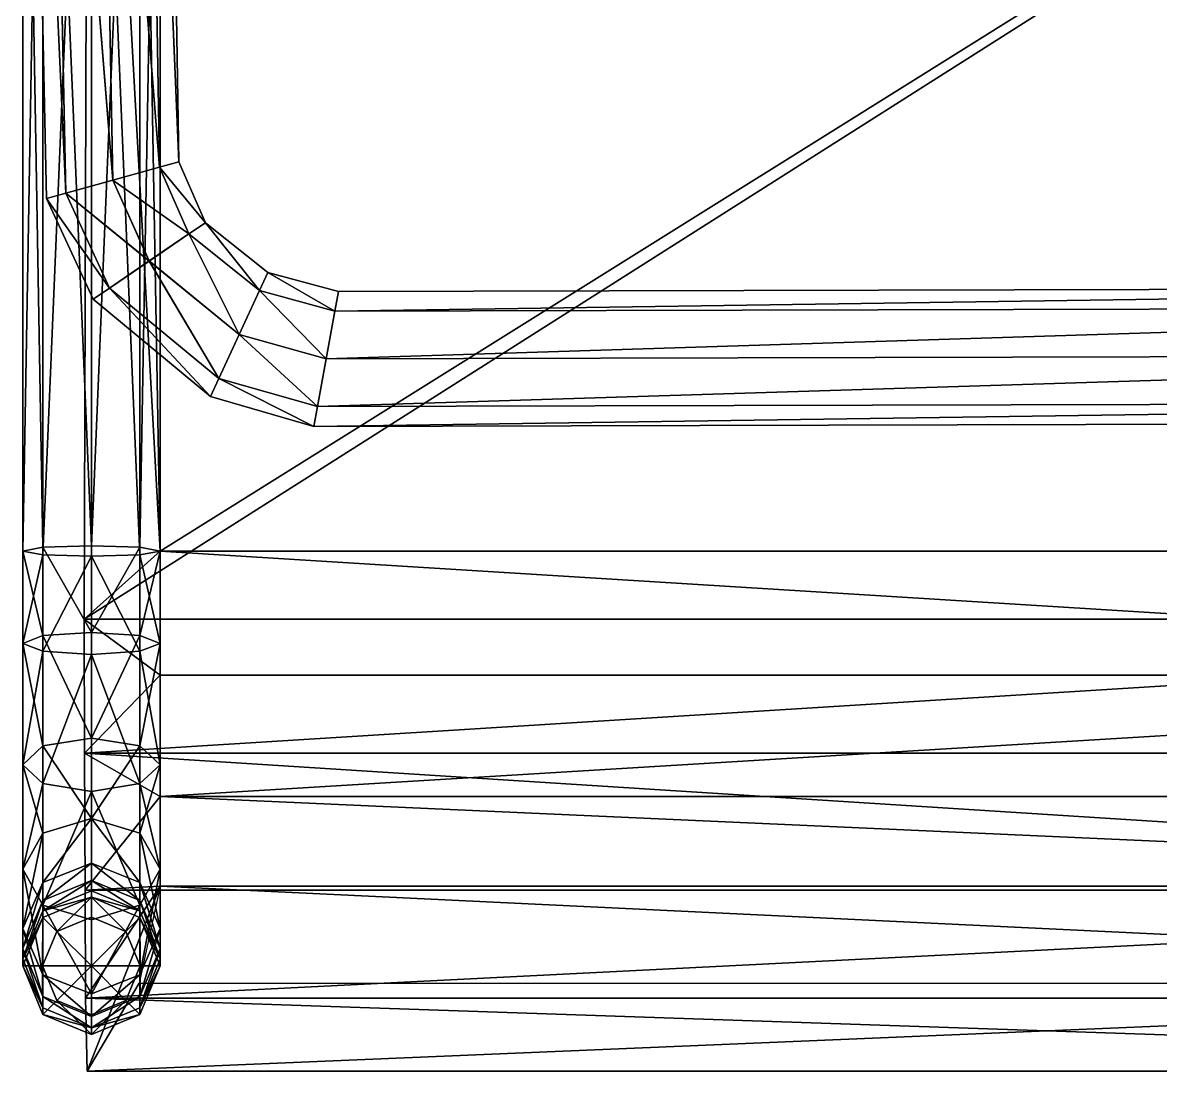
# Model space of a CAD drawing. Extents: x -0.51 to 0.5, y -0.44 to 0.49.
# Drawn here: x -0.505 to -0.001, y -0.443 to 0.022 of the extents above; entities that cross this region are included whole.
import ezdxf

# ---------------------------------------------------------------- set-up
doc = ezdxf.new("R2010")
doc.units = 0

msp = doc.modelspace()

# ---------------------------------------------------------------- linework, layer by layer
for points in [[(0.47487, 0.36198, 0.88391), (-0.47595, 0.36198, 0.88391), (-0.47781, -0.24245, 0.87833)], [(0.47673, -0.24245, 0.87833), (0.47487, 0.36198, 0.88391), (-0.47781, -0.24245, 0.87833)], [(-0.47781, -0.24245, 0.87833), (-0.47595, 0.36198, 0.88391), (-0.44422, -0.2123, 0.82171)], [(-0.47595, 0.36198, 0.88391), (-0.44422, 0.34216, 0.82925), (-0.44422, -0.2123, 0.82171)], [(0.44313, 0.34216, 0.82925), (-0.44422, 0.34216, 0.82925), (-0.44422, -0.2123, 0.82171)], [(0.44313, -0.2123, 0.82171), (0.44313, 0.34216, 0.82925), (-0.44422, -0.2123, 0.82171)], [(-0.50512, 0.30183, 0.82925), (-0.4962, 0.30414, 0.80784), (-0.4962, -0.21063, 0.80024)], [(-0.48595, -0.05357, 0.78655), (-0.49334, 0.30384, 0.78618), (-0.50226, 0.30319, 0.76465)], [(-0.48594, -0.05357, 0.74348), (-0.49454, -0.05594, 0.76501), (-0.50226, 0.30319, 0.76465)], [(-0.49454, -0.05594, 0.76501), (-0.48595, -0.05357, 0.78655), (-0.50226, 0.30319, 0.76465)], [(-0.49334, 0.30248, 0.74313), (-0.48594, -0.05357, 0.74348), (-0.50226, 0.30319, 0.76465)], [(-0.4962, 0.30414, 0.80784), (-0.47467, 0.3051, 0.79898), (-0.47467, -0.20994, 0.79135)], [(-0.4962, -0.21063, 0.80024), (-0.4962, 0.30414, 0.80784), (-0.47467, -0.20994, 0.79135)], [(-0.46519, -0.04785, 0.79547), (-0.47181, 0.30406, 0.79509), (-0.49334, 0.30384, 0.78618)], [(-0.48595, -0.05357, 0.78655), (-0.46519, -0.04785, 0.79547), (-0.49334, 0.30384, 0.78618)], [(-0.47467, 0.3051, 0.79898), (-0.45313, 0.30414, 0.80784), (-0.47467, -0.20994, 0.79135)], [(-0.45313, 0.30414, 0.80784), (-0.45313, -0.21063, 0.80024), (-0.47467, -0.20994, 0.79135)], [(-0.44443, -0.04213, 0.78655), (-0.45028, 0.30372, 0.78618), (-0.47181, 0.30406, 0.79509)], [(-0.46519, -0.04785, 0.79547), (-0.44443, -0.04213, 0.78655), (-0.47181, 0.30406, 0.79509)], [(-0.45313, 0.30414, 0.80784), (-0.44422, 0.30183, 0.82925), (-0.45313, -0.21063, 0.80024)], [(-0.43583, -0.03976, 0.76502), (-0.44136, 0.30302, 0.76466), (-0.45028, 0.30372, 0.78618)], [(-0.44443, -0.04213, 0.78655), (-0.43583, -0.03976, 0.76502), (-0.45028, 0.30372, 0.78618)], [(-0.44136, 0.30302, 0.76466), (-0.43583, -0.03976, 0.76502), (-0.45028, 0.30237, 0.74314)], [(-0.4962, 0.29952, 0.85066), (-0.50512, 0.30183, 0.82925), (-0.50512, -0.2123, 0.82171)], [(-0.50512, -0.2123, 0.82171), (-0.50512, 0.30183, 0.82925), (-0.4962, -0.21063, 0.80024)], [(-0.4962, -0.21396, 0.84317), (-0.4962, 0.29952, 0.85066), (-0.50512, -0.2123, 0.82171)], [(-0.4962, 0.29952, 0.85066), (-0.4962, -0.21396, 0.84317), (-0.47467, 0.29856, 0.85953)], [(-0.4962, -0.21396, 0.84317), (-0.47467, -0.21465, 0.85206), (-0.47467, 0.29856, 0.85953)], [(-0.49334, 0.30248, 0.74313), (-0.47181, 0.30214, 0.73422), (-0.46518, -0.04785, 0.73457)], [(-0.48594, -0.05357, 0.74348), (-0.49334, 0.30248, 0.74313), (-0.46518, -0.04785, 0.73457)], [(-0.45313, 0.29952, 0.85066), (-0.47467, 0.29856, 0.85953), (-0.45313, -0.21396, 0.84317)], [(-0.47467, 0.29856, 0.85953), (-0.47467, -0.21465, 0.85206), (-0.45313, -0.21396, 0.84317)], [(-0.45028, 0.30237, 0.74314), (-0.44442, -0.04213, 0.74349), (-0.47181, 0.30214, 0.73422)], [(-0.44442, -0.04213, 0.74349), (-0.46518, -0.04785, 0.73457), (-0.47181, 0.30214, 0.73422)], [(-0.44422, 0.30183, 0.82925), (-0.44422, -0.2123, 0.82171), (-0.45313, -0.21063, 0.80024)], [(-0.44422, 0.30183, 0.82925), (-0.45313, 0.29952, 0.85066), (-0.44422, -0.2123, 0.82171)], [(-0.45313, 0.29952, 0.85066), (-0.45313, -0.21396, 0.84317), (-0.44422, -0.2123, 0.82171)], [(-0.43583, -0.03976, 0.76502), (-0.44442, -0.04213, 0.74349), (-0.45028, 0.30237, 0.74314)], [(-0.42412, -0.0667, 0.76502), (-0.43583, -0.03976, 0.76502), (-0.44443, -0.04213, 0.78655)], [(-0.43583, -0.03976, 0.76502), (-0.42412, -0.0667, 0.76502), (-0.44442, -0.04213, 0.74349)], [(-0.43142, -0.07167, 0.78655), (-0.44443, -0.04213, 0.78655), (-0.46519, -0.04785, 0.79547)], [(-0.44442, -0.04213, 0.74349), (-0.43142, -0.07167, 0.74349), (-0.46518, -0.04785, 0.73457)], [(-0.43142, -0.07167, 0.78655), (-0.42412, -0.0667, 0.76502), (-0.44443, -0.04213, 0.78655)], [(-0.42412, -0.0667, 0.76502), (-0.43142, -0.07167, 0.74349), (-0.44442, -0.04213, 0.74349)], [(-0.44904, -0.08369, 0.79547), (-0.46519, -0.04785, 0.79547), (-0.48595, -0.05357, 0.78655)], [(-0.48594, -0.05357, 0.74348), (-0.46518, -0.04785, 0.73457), (-0.44903, -0.08368, 0.73457)], [(-0.44904, -0.08369, 0.79547), (-0.43142, -0.07167, 0.78655), (-0.46519, -0.04785, 0.79547)], [(-0.43142, -0.07167, 0.74349), (-0.44903, -0.08368, 0.73457), (-0.46518, -0.04785, 0.73457)], [(-0.46665, -0.0957, 0.78655), (-0.48595, -0.05357, 0.78655), (-0.49454, -0.05594, 0.76501)], [(-0.48594, -0.05357, 0.74348), (-0.46665, -0.0957, 0.74348), (-0.49454, -0.05594, 0.76501)], [(-0.46665, -0.0957, 0.78655), (-0.44904, -0.08369, 0.79547), (-0.48595, -0.05357, 0.78655)], [(-0.46665, -0.0957, 0.74348), (-0.48594, -0.05357, 0.74348), (-0.44903, -0.08368, 0.73457)], [(-0.46665, -0.0957, 0.74348), (-0.47395, -0.10067, 0.76501), (-0.49454, -0.05594, 0.76501)], [(-0.47395, -0.10067, 0.76501), (-0.46665, -0.0957, 0.78655), (-0.49454, -0.05594, 0.76501)], [(-0.40012, -0.09683, 0.74349), (-0.43142, -0.07167, 0.74349), (-0.42412, -0.0667, 0.76502)], [(-0.43142, -0.07167, 0.78655), (-0.40012, -0.09684, 0.78655), (-0.42412, -0.0667, 0.76502)], [(-0.40012, -0.09684, 0.78655), (-0.39639, -0.08878, 0.76502), (-0.42412, -0.0667, 0.76502)], [(-0.39639, -0.08878, 0.76502), (-0.40012, -0.09683, 0.74349), (-0.42412, -0.0667, 0.76502)], [(-0.44904, -0.08369, 0.79547), (-0.40913, -0.11628, 0.79547), (-0.43142, -0.07167, 0.78655)], [(-0.40913, -0.11628, 0.73457), (-0.44903, -0.08368, 0.73457), (-0.43142, -0.07167, 0.74349)], [(-0.40913, -0.11628, 0.79547), (-0.40012, -0.09684, 0.78655), (-0.43142, -0.07167, 0.78655)], [(-0.40012, -0.09683, 0.74349), (-0.40913, -0.11628, 0.73457), (-0.43142, -0.07167, 0.74349)], [(-0.41814, -0.13572, 0.74348), (-0.46665, -0.0957, 0.74348), (-0.44903, -0.08368, 0.73457)], [(-0.46665, -0.0957, 0.78655), (-0.41814, -0.13573, 0.78655), (-0.44904, -0.08369, 0.79547)], [(-0.41814, -0.13573, 0.78655), (-0.40913, -0.11628, 0.79547), (-0.44904, -0.08369, 0.79547)], [(-0.40913, -0.11628, 0.73457), (-0.41814, -0.13572, 0.74348), (-0.44903, -0.08368, 0.73457)], [(-0.36662, -0.10591, 0.74349), (-0.40012, -0.09683, 0.74349), (-0.39639, -0.08878, 0.76502)], [(-0.40012, -0.09684, 0.78655), (-0.36662, -0.10591, 0.78655), (-0.39639, -0.08878, 0.76502)], [(-0.36662, -0.10591, 0.78655), (-0.36502, -0.09714, 0.76502), (-0.39639, -0.08878, 0.76502)], [(-0.36502, -0.09714, 0.76502), (-0.36662, -0.10591, 0.74349), (-0.39639, -0.08878, 0.76502)], [(-0.42187, -0.14378, 0.76501), (-0.47395, -0.10067, 0.76501), (-0.46665, -0.0957, 0.74348)], [(-0.47395, -0.10067, 0.76501), (-0.42187, -0.14378, 0.76501), (-0.46665, -0.0957, 0.78655)], [(-0.42187, -0.14378, 0.76501), (-0.41814, -0.13573, 0.78655), (-0.46665, -0.0957, 0.78655)], [(-0.41814, -0.13572, 0.74348), (-0.42187, -0.14378, 0.76501), (-0.46665, -0.0957, 0.74348)], [(0.35419, -0.09544, 0.76502), (-0.36502, -0.09714, 0.76502), (-0.36662, -0.10591, 0.78655)], [(0.35419, -0.09544, 0.76502), (0.3559, -0.10419, 0.74349), (-0.36662, -0.10591, 0.74349)], [(0.3559, -0.10419, 0.78655), (0.35419, -0.09544, 0.76502), (-0.36662, -0.10591, 0.78655)], [(-0.36502, -0.09714, 0.76502), (0.35419, -0.09544, 0.76502), (-0.36662, -0.10591, 0.74349)], [(-0.3705, -0.12709, 0.73457), (-0.40913, -0.11628, 0.73457), (-0.40012, -0.09683, 0.74349)], [(-0.40913, -0.11628, 0.79547), (-0.3705, -0.1271, 0.79547), (-0.40012, -0.09684, 0.78655)], [(-0.36662, -0.10591, 0.74349), (-0.3705, -0.12709, 0.73457), (-0.40012, -0.09683, 0.74349)], [(-0.3705, -0.1271, 0.79547), (-0.36662, -0.10591, 0.78655), (-0.40012, -0.09684, 0.78655)], [(0.3559, -0.10419, 0.74349), (0.36001, -0.12532, 0.73457), (-0.3705, -0.12709, 0.73457)], [(0.3559, -0.10419, 0.78655), (-0.36662, -0.10591, 0.78655), (-0.3705, -0.1271, 0.79547)], [(-0.36662, -0.10591, 0.74349), (0.3559, -0.10419, 0.74349), (-0.3705, -0.12709, 0.73457)], [(0.36001, -0.12533, 0.79547), (0.3559, -0.10419, 0.78655), (-0.3705, -0.1271, 0.79547)], [(-0.37438, -0.14827, 0.74348), (-0.41814, -0.13572, 0.74348), (-0.40913, -0.11628, 0.73457)], [(-0.41814, -0.13573, 0.78655), (-0.37438, -0.14827, 0.78655), (-0.40913, -0.11628, 0.79547)], [(-0.37438, -0.14827, 0.78655), (-0.3705, -0.1271, 0.79547), (-0.40913, -0.11628, 0.79547)], [(-0.3705, -0.12709, 0.73457), (-0.37438, -0.14827, 0.74348), (-0.40913, -0.11628, 0.73457)], [(-0.37438, -0.14827, 0.74348), (-0.3705, -0.12709, 0.73457), (0.36001, -0.12532, 0.73457)], [(0.36413, -0.14646, 0.74348), (-0.37438, -0.14827, 0.74348), (0.36001, -0.12532, 0.73457)], [(0.36001, -0.12533, 0.79547), (-0.3705, -0.1271, 0.79547), (-0.37438, -0.14827, 0.78655)], [(0.36413, -0.14646, 0.78655), (0.36001, -0.12533, 0.79547), (-0.37438, -0.14827, 0.78655)], [(-0.37598, -0.15704, 0.76501), (-0.42187, -0.14378, 0.76501), (-0.41814, -0.13572, 0.74348)], [(-0.42187, -0.14378, 0.76501), (-0.37598, -0.15704, 0.76501), (-0.41814, -0.13573, 0.78655)], [(-0.37438, -0.14827, 0.74348), (-0.37598, -0.15704, 0.76501), (-0.41814, -0.13572, 0.74348)], [(-0.37598, -0.15704, 0.76501), (-0.37438, -0.14827, 0.78655), (-0.41814, -0.13573, 0.78655)], [(0.36413, -0.14646, 0.74348), (0.36583, -0.15521, 0.76501), (-0.37598, -0.15704, 0.76501)], [(0.36413, -0.14646, 0.78655), (-0.37438, -0.14827, 0.78655), (-0.37598, -0.15704, 0.76501)], [(-0.37438, -0.14827, 0.74348), (0.36413, -0.14646, 0.74348), (-0.37598, -0.15704, 0.76501)], [(0.36583, -0.15521, 0.76501), (0.36413, -0.14646, 0.78655), (-0.37598, -0.15704, 0.76501)], [(-0.50512, -0.2123, 0.82171), (-0.4962, -0.21063, 0.80024), (-0.4962, -0.24981, 0.79599)], [(-0.4962, -0.21063, 0.80024), (-0.47467, -0.20994, 0.79135), (-0.47467, -0.24837, 0.7872)], [(-0.4962, -0.24981, 0.79599), (-0.4962, -0.21063, 0.80024), (-0.47467, -0.24837, 0.7872)], [(-0.47467, -0.20994, 0.79135), (-0.45313, -0.21063, 0.80024), (-0.47467, -0.24837, 0.7872)], [(-0.45313, -0.21063, 0.80024), (-0.45313, -0.24981, 0.79599), (-0.47467, -0.24837, 0.7872)], [(-0.45313, -0.21063, 0.80024), (-0.44422, -0.2123, 0.82171), (-0.45313, -0.24981, 0.79599)], [(-0.4962, -0.21396, 0.84317), (-0.50512, -0.2123, 0.82171), (-0.50512, -0.25327, 0.81723)], [(-0.50512, -0.25327, 0.81723), (-0.50512, -0.2123, 0.82171), (-0.4962, -0.24981, 0.79599)], [(-0.4962, -0.25673, 0.83846), (-0.4962, -0.21396, 0.84317), (-0.50512, -0.25327, 0.81723)], [(-0.4962, -0.21396, 0.84317), (-0.4962, -0.25673, 0.83846), (-0.47467, -0.21465, 0.85206)], [(-0.4962, -0.25673, 0.83846), (-0.47467, -0.25816, 0.84726), (-0.47467, -0.21465, 0.85206)], [(-0.47781, -0.24245, 0.87833), (-0.44422, -0.2123, 0.82171), (-0.44422, -0.26738, 0.81724)], [(-0.45313, -0.21396, 0.84317), (-0.47467, -0.21465, 0.85206), (-0.45313, -0.25673, 0.83846)], [(-0.47467, -0.21465, 0.85206), (-0.47467, -0.25816, 0.84726), (-0.45313, -0.25673, 0.83846)], [(-0.44422, -0.2123, 0.82171), (-0.44422, -0.25327, 0.81723), (-0.45313, -0.24981, 0.79599)], [(-0.44422, -0.2123, 0.82171), (-0.45313, -0.21396, 0.84317), (-0.44422, -0.25327, 0.81723)], [(-0.45313, -0.21396, 0.84317), (-0.45313, -0.25673, 0.83846), (-0.44422, -0.25327, 0.81723)], [(0.44313, -0.26738, 0.81724), (0.44313, -0.2123, 0.82171), (-0.44422, -0.2123, 0.82171)], [(-0.44422, -0.26738, 0.81724), (0.44313, -0.26738, 0.81724), (-0.44422, -0.2123, 0.82171)], [(-0.47781, -0.24245, 0.87833), (-0.47774, -0.302, 0.87376), (0.47673, -0.24245, 0.87833)], [(-0.47774, -0.302, 0.87376), (-0.47781, -0.24245, 0.87833), (-0.44422, -0.26738, 0.81724)], [(-0.47774, -0.302, 0.87376), (0.47666, -0.302, 0.87376), (0.47673, -0.24245, 0.87833)], [(-0.50512, -0.25327, 0.81723), (-0.4962, -0.24981, 0.79599), (-0.4962, -0.29871, 0.78398)], [(-0.4962, -0.24981, 0.79599), (-0.47467, -0.24837, 0.7872), (-0.47467, -0.29525, 0.7758)], [(-0.4962, -0.29871, 0.78398), (-0.4962, -0.24981, 0.79599), (-0.47467, -0.29525, 0.7758)], [(-0.47467, -0.24837, 0.7872), (-0.45313, -0.24981, 0.79599), (-0.47467, -0.29525, 0.7758)], [(-0.45313, -0.24981, 0.79599), (-0.45313, -0.29871, 0.78398), (-0.47467, -0.29525, 0.7758)], [(-0.45313, -0.24981, 0.79599), (-0.44422, -0.25327, 0.81723), (-0.45313, -0.29871, 0.78398)], [(-0.4962, -0.25673, 0.83846), (-0.50512, -0.25327, 0.81723), (-0.50512, -0.30706, 0.80372)], [(-0.50512, -0.30706, 0.80372), (-0.50512, -0.25327, 0.81723), (-0.4962, -0.29871, 0.78398)], [(-0.4962, -0.31542, 0.82346), (-0.4962, -0.25673, 0.83846), (-0.50512, -0.30706, 0.80372)], [(-0.4962, -0.25673, 0.83846), (-0.4962, -0.31542, 0.82346), (-0.47467, -0.25816, 0.84726)], [(-0.45313, -0.25673, 0.83846), (-0.47467, -0.25816, 0.84726), (-0.45313, -0.31542, 0.82346)], [(-0.44422, -0.25327, 0.81723), (-0.44422, -0.30706, 0.80372), (-0.45313, -0.29871, 0.78398)], [(-0.44422, -0.25327, 0.81723), (-0.45313, -0.25673, 0.83846), (-0.44422, -0.30706, 0.80372)], [(-0.45313, -0.25673, 0.83846), (-0.45313, -0.31542, 0.82346), (-0.44422, -0.30706, 0.80372)], [(-0.4962, -0.31542, 0.82346), (-0.47467, -0.31888, 0.83164), (-0.47467, -0.25816, 0.84726)], [(-0.47467, -0.25816, 0.84726), (-0.47467, -0.31888, 0.83164), (-0.45313, -0.31542, 0.82346)], [(-0.47774, -0.302, 0.87376), (-0.44422, -0.26738, 0.81724), (-0.44422, -0.32117, 0.80373)], [(-0.44422, -0.32117, 0.80373), (0.44313, -0.32117, 0.80373), (0.44313, -0.26738, 0.81724)], [(-0.44422, -0.26738, 0.81724), (-0.44422, -0.32117, 0.80373), (0.44313, -0.26738, 0.81724)], [(-0.4962, -0.29871, 0.78398), (-0.47467, -0.29525, 0.7758), (-0.47467, -0.33085, 0.75279)], [(-0.47467, -0.29525, 0.7758), (-0.45313, -0.29871, 0.78398), (-0.47467, -0.33085, 0.75279)], [(-0.50512, -0.30706, 0.80372), (-0.4962, -0.29871, 0.78398), (-0.4962, -0.33745, 0.75869)], [(-0.4962, -0.33745, 0.75869), (-0.4962, -0.29871, 0.78398), (-0.47467, -0.33085, 0.75279)], [(0.47637, -0.36276, 0.85958), (0.47666, -0.302, 0.87376), (-0.47774, -0.302, 0.87376)], [(-0.47745, -0.36276, 0.85958), (0.47637, -0.36276, 0.85958), (-0.47774, -0.302, 0.87376)], [(-0.47745, -0.36276, 0.85958), (-0.47774, -0.302, 0.87376), (-0.44422, -0.32117, 0.80373)], [(-0.45313, -0.29871, 0.78398), (-0.45313, -0.33745, 0.75869), (-0.47467, -0.33085, 0.75279)], [(-0.45313, -0.29871, 0.78398), (-0.44422, -0.30706, 0.80372), (-0.45313, -0.33745, 0.75869)], [(-0.4962, -0.31542, 0.82346), (-0.50512, -0.30706, 0.80372), (-0.50512, -0.35338, 0.77293)], [(-0.50512, -0.35338, 0.77293), (-0.50512, -0.30706, 0.80372), (-0.4962, -0.33745, 0.75869)], [(-0.44422, -0.30706, 0.80372), (-0.44422, -0.35338, 0.77293), (-0.45313, -0.33745, 0.75869)], [(-0.44422, -0.30706, 0.80372), (-0.45313, -0.31542, 0.82346), (-0.44422, -0.35338, 0.77293)], [(-0.4962, -0.36932, 0.78717), (-0.4962, -0.31542, 0.82346), (-0.50512, -0.35338, 0.77293)], [(-0.4962, -0.31542, 0.82346), (-0.4962, -0.36932, 0.78717), (-0.47467, -0.31888, 0.83164)], [(-0.45313, -0.31542, 0.82346), (-0.47467, -0.31888, 0.83164), (-0.45313, -0.36932, 0.78717)], [(-0.45313, -0.31542, 0.82346), (-0.45313, -0.36932, 0.78717), (-0.44422, -0.35338, 0.77293)], [(-0.4962, -0.36932, 0.78717), (-0.47467, -0.37591, 0.79307), (-0.47467, -0.31888, 0.83164)], [(-0.47745, -0.36276, 0.85958), (-0.44422, -0.32117, 0.80373), (-0.44422, -0.36096, 0.77293)], [(-0.47467, -0.31888, 0.83164), (-0.47467, -0.37591, 0.79307), (-0.45313, -0.36932, 0.78717)], [(0.44313, -0.36096, 0.77293), (0.44313, -0.32117, 0.80373), (-0.44422, -0.32117, 0.80373)], [(-0.44422, -0.36096, 0.77293), (0.44313, -0.36096, 0.77293), (-0.44422, -0.32117, 0.80373)], [(-0.47467, -0.33085, 0.75279), (-0.47467, -0.35076, 0.71415), (-0.4962, -0.35925, 0.71682)], [(-0.4962, -0.33745, 0.75869), (-0.47467, -0.33085, 0.75279), (-0.4962, -0.35925, 0.71682)], [(-0.47467, -0.33085, 0.75279), (-0.45313, -0.33745, 0.75869), (-0.45313, -0.35925, 0.71682)], [(-0.47467, -0.35076, 0.71415), (-0.47467, -0.33085, 0.75279), (-0.45313, -0.35925, 0.71682)], [(-0.4962, -0.33745, 0.75869), (-0.4962, -0.35925, 0.71682), (-0.50512, -0.37975, 0.72326)], [(-0.50512, -0.35338, 0.77293), (-0.4962, -0.33745, 0.75869), (-0.50512, -0.37975, 0.72326)], [(-0.45313, -0.33745, 0.75869), (-0.44422, -0.35338, 0.77293), (-0.44422, -0.37975, 0.72326)], [(-0.45313, -0.35925, 0.71682), (-0.45313, -0.33745, 0.75869), (-0.44422, -0.37975, 0.72326)], [(-0.47467, -0.35076, 0.71415), (-0.47467, -0.35844, 0.67818), (-0.4962, -0.36727, 0.67943)], [(-0.4962, -0.35925, 0.71682), (-0.47467, -0.35076, 0.71415), (-0.4962, -0.36727, 0.67943)], [(-0.47467, -0.35076, 0.71415), (-0.45313, -0.35925, 0.71682), (-0.45313, -0.36727, 0.67943)], [(-0.47467, -0.35844, 0.67818), (-0.47467, -0.35076, 0.71415), (-0.45313, -0.36727, 0.67943)], [(-0.50512, -0.35338, 0.77293), (-0.50512, -0.37975, 0.72326), (-0.4962, -0.40025, 0.7297)], [(-0.4962, -0.36932, 0.78717), (-0.50512, -0.35338, 0.77293), (-0.4962, -0.40025, 0.7297)], [(-0.44422, -0.35338, 0.77293), (-0.45313, -0.36932, 0.78717), (-0.45313, -0.40025, 0.7297)], [(-0.44422, -0.37975, 0.72326), (-0.44422, -0.35338, 0.77293), (-0.45313, -0.40025, 0.7297)], [(-0.4962, -0.35925, 0.71682), (-0.4962, -0.36727, 0.67943), (-0.50512, -0.38859, 0.68243)], [(-0.50512, -0.37975, 0.72326), (-0.4962, -0.35925, 0.71682), (-0.50512, -0.38859, 0.68243)], [(-0.47467, -0.35844, 0.67818), (-0.47467, -0.36299, 0.3807), (-0.4962, -0.37188, 0.3807)], [(-0.4962, -0.36727, 0.67943), (-0.47467, -0.35844, 0.67818), (-0.4962, -0.37188, 0.3807)], [(-0.4962, -0.37188, 0.3807), (-0.47467, -0.36299, 0.3807), (-0.47467, -0.36585, 0.00415)], [(-0.4773, -0.41059, 0.8257), (-0.47745, -0.36276, 0.85958), (-0.44422, -0.36096, 0.77293)], [(-0.47745, -0.36276, 0.85958), (-0.4773, -0.41059, 0.8257), (0.47637, -0.36276, 0.85958)], [(-0.4766, -0.443, 0.76744), (-0.4773, -0.41059, 0.8257), (-0.44422, -0.36096, 0.77293)], [(-0.4773, -0.41059, 0.8257), (0.47622, -0.41059, 0.8257), (0.47637, -0.36276, 0.85958)], [(-0.45349, -0.40393, 0.70915), (-0.4766, -0.443, 0.76744), (-0.44422, -0.36096, 0.77293)], [(-0.47467, -0.35844, 0.67818), (-0.45313, -0.36727, 0.67943), (-0.45313, -0.37188, 0.3807)], [(-0.47467, -0.36299, 0.3807), (-0.47467, -0.35844, 0.67818), (-0.45313, -0.37188, 0.3807)], [(-0.47467, -0.36299, 0.3807), (-0.45313, -0.37188, 0.3807), (-0.47467, -0.36585, 0.00415)], [(-0.45349, -0.40393, 0.70915), (0.45241, -0.40393, 0.70915), (-0.44422, -0.36096, 0.77293)], [(-0.45313, -0.35925, 0.71682), (-0.44422, -0.37975, 0.72326), (-0.44422, -0.38859, 0.68243)], [(-0.45313, -0.36727, 0.67943), (-0.45313, -0.35925, 0.71682), (-0.44422, -0.38859, 0.68243)], [(0.45241, -0.40393, 0.70915), (0.44313, -0.36096, 0.77293), (-0.44422, -0.36096, 0.77293)], [(-0.4962, -0.36727, 0.67943), (-0.4962, -0.37188, 0.3807), (-0.50512, -0.39336, 0.3807)], [(-0.50512, -0.38859, 0.68243), (-0.4962, -0.36727, 0.67943), (-0.50512, -0.39336, 0.3807)], [(-0.4962, -0.37477, 0.00415), (-0.4962, -0.37188, 0.3807), (-0.47467, -0.36585, 0.00415)], [(-0.4962, -0.37477, 0.00415), (-0.47467, -0.36585, 0.00415), (-0.48996, -0.38101, -0.00415)], [(-0.47467, -0.36585, 0.00415), (-0.47467, -0.37467, -0.00415), (-0.48996, -0.38101, -0.00415)], [(-0.45313, -0.37188, 0.3807), (-0.45313, -0.37477, 0.00415), (-0.47467, -0.36585, 0.00415)], [(-0.47467, -0.36585, 0.00415), (-0.45313, -0.37477, 0.00415), (-0.45937, -0.38101, -0.00415)], [(-0.47467, -0.37467, -0.00415), (-0.47467, -0.36585, 0.00415), (-0.45937, -0.38101, -0.00415)], [(-0.45313, -0.36727, 0.67943), (-0.44422, -0.38859, 0.68243), (-0.44422, -0.39336, 0.3807)], [(-0.45313, -0.37188, 0.3807), (-0.45313, -0.36727, 0.67943), (-0.44422, -0.39336, 0.3807)], [(-0.50512, -0.39336, 0.3807), (-0.4962, -0.37188, 0.3807), (-0.4962, -0.37477, 0.00415)], [(-0.4962, -0.36932, 0.78717), (-0.4962, -0.40025, 0.7297), (-0.47467, -0.40874, 0.73237)], [(-0.47467, -0.37591, 0.79307), (-0.4962, -0.36932, 0.78717), (-0.47467, -0.40874, 0.73237)], [(-0.45313, -0.36932, 0.78717), (-0.47467, -0.37591, 0.79307), (-0.47467, -0.40874, 0.73237)], [(-0.45313, -0.40025, 0.7297), (-0.45313, -0.36932, 0.78717), (-0.47467, -0.40874, 0.73237)], [(-0.45313, -0.37188, 0.3807), (-0.44422, -0.39336, 0.3807), (-0.45313, -0.37477, 0.00415)], [(-0.50512, -0.3963, 0.00415), (-0.50512, -0.39336, 0.3807), (-0.4962, -0.37477, 0.00415)], [(-0.50512, -0.3963, 0.00415), (-0.4962, -0.37477, 0.00415), (-0.49629, -0.3963, -0.00415)], [(-0.4962, -0.37477, 0.00415), (-0.48996, -0.38101, -0.00415), (-0.49629, -0.3963, -0.00415)], [(-0.48996, -0.38101, -0.00415), (-0.47467, -0.37467, -0.00415), (-0.47467, -0.3963, -0.00415)], [(-0.47467, -0.37467, -0.00415), (-0.45937, -0.38101, -0.00415), (-0.47467, -0.3963, -0.00415)], [(-0.45937, -0.38101, -0.00415), (-0.45313, -0.37477, 0.00415), (-0.45304, -0.3963, -0.00415)], [(-0.44422, -0.39336, 0.3807), (-0.44422, -0.3963, 0.00415), (-0.45313, -0.37477, 0.00415)], [(-0.45313, -0.37477, 0.00415), (-0.44422, -0.3963, 0.00415), (-0.45304, -0.3963, -0.00415)], [(-0.50512, -0.37975, 0.72326), (-0.50512, -0.38859, 0.68243), (-0.4962, -0.40991, 0.68544)], [(-0.4962, -0.40025, 0.7297), (-0.50512, -0.37975, 0.72326), (-0.4962, -0.40991, 0.68544)], [(-0.49629, -0.3963, -0.00415), (-0.48996, -0.38101, -0.00415), (-0.47467, -0.3963, -0.00415)], [(-0.45937, -0.38101, -0.00415), (-0.45304, -0.3963, -0.00415), (-0.47467, -0.3963, -0.00415)], [(-0.44422, -0.37975, 0.72326), (-0.45313, -0.40025, 0.7297), (-0.45313, -0.40991, 0.68544)], [(-0.44422, -0.38859, 0.68243), (-0.44422, -0.37975, 0.72326), (-0.45313, -0.40991, 0.68544)], [(-0.50512, -0.38859, 0.68243), (-0.50512, -0.39336, 0.3807), (-0.4962, -0.41483, 0.3807)], [(-0.4962, -0.40991, 0.68544), (-0.50512, -0.38859, 0.68243), (-0.4962, -0.41483, 0.3807)], [(-0.4962, -0.41483, 0.3807), (-0.50512, -0.39336, 0.3807), (-0.50512, -0.3963, 0.00415)], [(-0.44422, -0.38859, 0.68243), (-0.45313, -0.40991, 0.68544), (-0.45313, -0.41483, 0.3807)], [(-0.44422, -0.39336, 0.3807), (-0.44422, -0.38859, 0.68243), (-0.45313, -0.41483, 0.3807)], [(-0.44422, -0.39336, 0.3807), (-0.45313, -0.41483, 0.3807), (-0.44422, -0.3963, 0.00415)], [(-0.4962, -0.41783, 0.00415), (-0.50512, -0.3963, 0.00415), (-0.49629, -0.3963, -0.00415)], [(-0.4962, -0.41783, 0.00415), (-0.4962, -0.41483, 0.3807), (-0.50512, -0.3963, 0.00415)], [(-0.48996, -0.41159, -0.00415), (-0.49629, -0.3963, -0.00415), (-0.47467, -0.3963, -0.00415)], [(-0.48996, -0.41159, -0.00415), (-0.4962, -0.41783, 0.00415), (-0.49629, -0.3963, -0.00415)], [(-0.47467, -0.3963, -0.00415), (-0.47467, -0.41793, -0.00415), (-0.48996, -0.41159, -0.00415)], [(-0.45937, -0.41159, -0.00415), (-0.47467, -0.41793, -0.00415), (-0.47467, -0.3963, -0.00415)], [(-0.45304, -0.3963, -0.00415), (-0.45937, -0.41159, -0.00415), (-0.47467, -0.3963, -0.00415)], [(-0.45313, -0.41783, 0.00415), (-0.45937, -0.41159, -0.00415), (-0.45304, -0.3963, -0.00415)], [(-0.45313, -0.41483, 0.3807), (-0.45313, -0.41783, 0.00415), (-0.44422, -0.3963, 0.00415)], [(-0.44422, -0.3963, 0.00415), (-0.45313, -0.41783, 0.00415), (-0.45304, -0.3963, -0.00415)], [(-0.4962, -0.40025, 0.7297), (-0.4962, -0.40991, 0.68544), (-0.47467, -0.41874, 0.68668)], [(-0.47467, -0.40874, 0.73237), (-0.4962, -0.40025, 0.7297), (-0.47467, -0.41874, 0.68668)], [(-0.45313, -0.40025, 0.7297), (-0.47467, -0.40874, 0.73237), (-0.47467, -0.41874, 0.68668)], [(-0.45313, -0.40991, 0.68544), (-0.45313, -0.40025, 0.7297), (-0.47467, -0.41874, 0.68668)], [(-0.4766, -0.443, 0.76744), (-0.45349, -0.40393, 0.70915), (0.45241, -0.40393, 0.70915)], [(0.47552, -0.443, 0.76744), (-0.4766, -0.443, 0.76744), (0.45241, -0.40393, 0.70915)], [(-0.4962, -0.40991, 0.68544), (-0.4962, -0.41483, 0.3807), (-0.47467, -0.42373, 0.3807)], [(-0.47467, -0.41874, 0.68668), (-0.4962, -0.40991, 0.68544), (-0.47467, -0.42373, 0.3807)], [(-0.4962, -0.41783, 0.00415), (-0.48996, -0.41159, -0.00415), (-0.47467, -0.42675, 0.00415)], [(-0.48996, -0.41159, -0.00415), (-0.47467, -0.41793, -0.00415), (-0.47467, -0.42675, 0.00415)], [(0.47552, -0.443, 0.76744), (0.47622, -0.41059, 0.8257), (-0.4773, -0.41059, 0.8257)], [(-0.4766, -0.443, 0.76744), (0.47552, -0.443, 0.76744), (-0.4773, -0.41059, 0.8257)], [(-0.45313, -0.40991, 0.68544), (-0.47467, -0.41874, 0.68668), (-0.47467, -0.42373, 0.3807)], [(-0.45313, -0.41483, 0.3807), (-0.45313, -0.40991, 0.68544), (-0.47467, -0.42373, 0.3807)], [(-0.47467, -0.42675, 0.00415), (-0.47467, -0.41793, -0.00415), (-0.45937, -0.41159, -0.00415)], [(-0.45313, -0.41783, 0.00415), (-0.47467, -0.42675, 0.00415), (-0.45937, -0.41159, -0.00415)], [(-0.4962, -0.41483, 0.3807), (-0.4962, -0.41783, 0.00415), (-0.47467, -0.42373, 0.3807)], [(-0.4962, -0.41783, 0.00415), (-0.47467, -0.42675, 0.00415), (-0.47467, -0.42373, 0.3807)], [(-0.45313, -0.41483, 0.3807), (-0.47467, -0.42373, 0.3807), (-0.45313, -0.41783, 0.00415)], [(-0.47467, -0.42373, 0.3807), (-0.47467, -0.42675, 0.00415), (-0.45313, -0.41783, 0.00415)]]:
    msp.add_3dface(points)

doc.saveas('drawing.dxf')
